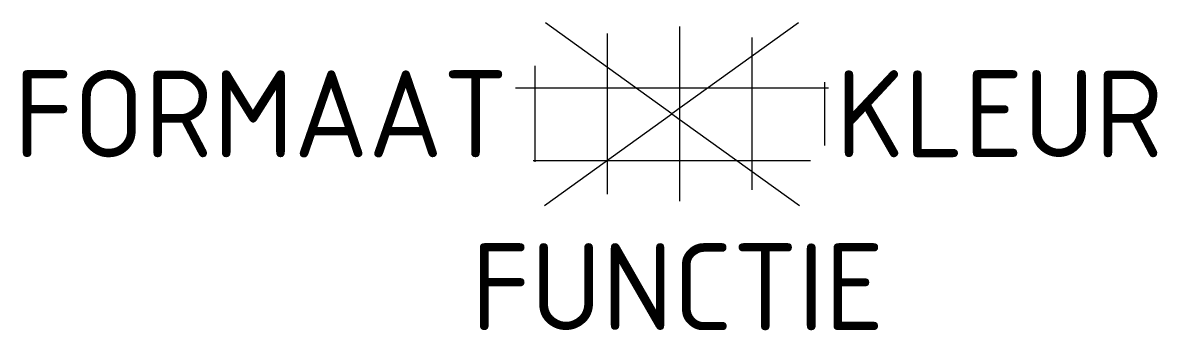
# Model space of a CAD drawing. Extents: x -13.5 to 10.1, y -4.5 to 1.9.
import ezdxf
from ezdxf.enums import TextEntityAlignment as Align

# ---------------------------------------------------------------- set-up
doc = ezdxf.new("R2010")
doc.units = 0
doc.styles.add('NLCS-ISO', font='NLCS-ISO.ttf')

msp = doc.modelspace()

# ---------------------------------------------------------------- linework, layer by layer
at = {"ltscale": 0.1}
for p, q in [((-1.335, -1.665), (-1.335, 1.665)), ((0.165, -1.808), (0.165, 1.808)), ((1.665, -1.578), (1.665, 1.578)), ((-2.835, -0.996), (-2.835, 0.996)), ((-3.243, 0.536), (3.243, 0.536)), ((3.165, -0.655), (3.165, 0.655)), ((-2.873, -0.964), (2.873, -0.964))]:
    msp.add_line(p, q, dxfattribs=at)
at = {"ltscale": 0.1, "flags": 128}
for points in [[(-2.64, -1.9), (0, 0), (-2.622, 1.888)], [(2.622, 1.888), (0, 0), (2.64, -1.9)]]:
    msp.add_lwpolyline(points, dxfattribs=at)

# ---------------------------------------------------------------- texts
at = {"style": 'NLCS-ISO'}
msp.add_attdef('FORMAAT', text='30x30', height=1.8, dxfattribs=at).set_placement((-3.395, 0), align=Align.MIDDLE_RIGHT)
msp.add_attdef('KLEUR', text='G', height=1.8, dxfattribs=at).set_placement((3.395, 0), align=Align.MIDDLE_LEFT)
at = {"style": 'NLCS-ISO', "flags": 1}
msp.add_attdef('FUNCTIE', text='', height=1.8, dxfattribs=at).set_placement((0.116, -3.585), align=Align.MIDDLE_CENTER)

doc.saveas('drawing.dxf')
